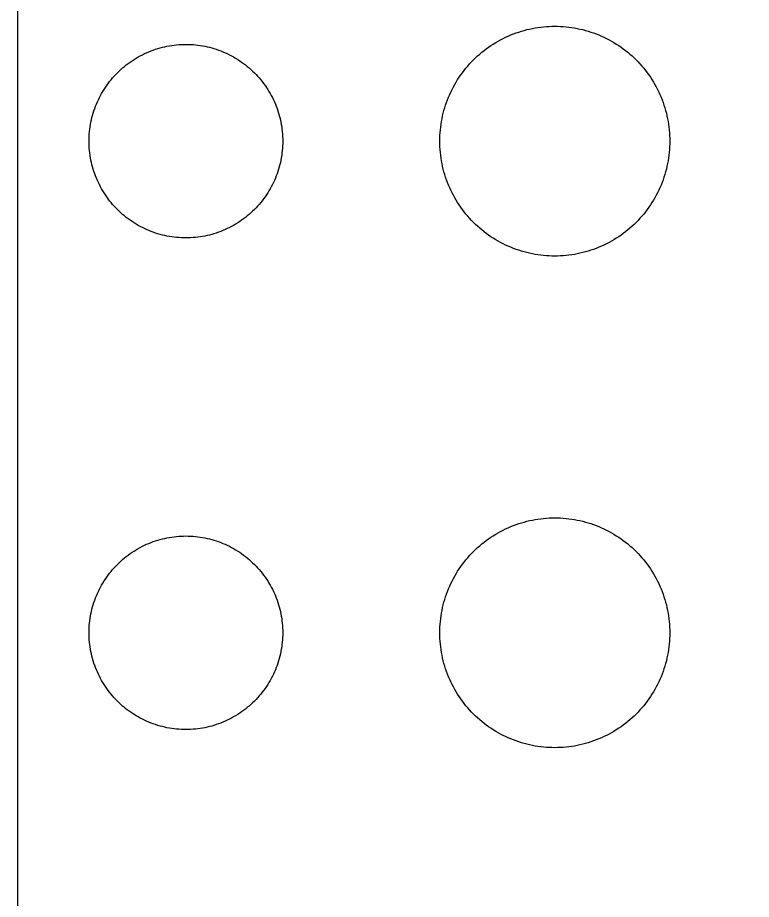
# Model space of a CAD drawing. Extents: x 9 to 70, y 0 to 129.
# Drawn here: x 8.95 to 39.26, y 30.78 to 67.22 of the extents above; entities that cross this region are included whole.
import ezdxf

# ---------------------------------------------------------------- set-up
doc = ezdxf.new("R2010")
doc.units = 0

msp = doc.modelspace()

# ---------------------------------------------------------------- linework, layer by layer
at = {"color": 5, "true_color": 0x0000ff}
msp.add_polyline3d([(69.56653, 0.3175, 0), (69.56653, 128.81762, 0), (8.94638, 128.81762, 0), (8.94638, 0.3175, 0), (69.56653, 0.3175, 0)], close=True, dxfattribs=at)
at = {"color": 34, "true_color": 0x008000}
for points in [[(8.946388, 0.3175, 0), (69.566536, 0.3175, 0), (69.566536, 128.817624, 0), (8.946388, 128.817624, 0), (8.946388, 0.3175, 0)], [(26.386536, 62.117478, 0), (26.38806, 62.234064, 0), (26.392378, 62.35065, 0), (26.39949, 62.466982, 0), (26.409396, 62.58306, 0), (26.42235, 62.698884, 0), (26.437844, 62.814454, 0), (26.456386, 62.929516, 0), (26.477722, 63.04407, 0), (26.501852, 63.158116, 0), (26.528776, 63.271654, 0), (26.558494, 63.38443, 0), (26.591006, 63.496444, 0), (26.626312, 63.607442, 0), (26.664158, 63.717678, 0), (26.704798, 63.826898, 0), (26.748232, 63.935356, 0), (26.793952, 64.04229, 0), (26.842466, 64.148462, 0), (26.893774, 64.25311, 0), (26.947368, 64.356742, 0), (27.003756, 64.45885, 0), (27.06243, 64.559434, 0), (27.12339, 64.658748, 0), (27.187144, 64.756538, 0), (27.25293, 64.85255, 0), (27.321256, 64.947038, 0), (27.391868, 65.039748, 0), (27.464766, 65.130934, 0), (27.539696, 65.220088, 0), (27.616912, 65.307464, 0), (27.696414, 65.392808, 0), (27.777694, 65.476374, 0), (27.86126, 65.557654, 0), (27.946604, 65.637156, 0), (28.03398, 65.714372, 0), (28.123134, 65.789302, 0), (28.21432, 65.8622, 0), (28.30703, 65.932812, 0), (28.401518, 66.001138, 0), (28.49753, 66.066924, 0), (28.59532, 66.130678, 0), (28.694634, 66.191638, 0), (28.795218, 66.250312, 0), (28.897326, 66.3067, 0), (29.000958, 66.360294, 0), (29.105606, 66.411602, 0), (29.211778, 66.460116, 0), (29.318712, 66.505836, 0), (29.42717, 66.54927, 0), (29.53639, 66.58991, 0), (29.646626, 66.627756, 0), (29.757624, 66.663062, 0), (29.869638, 66.695574, 0), (29.982414, 66.725292, 0), (30.095952, 66.752216, 0), (30.209998, 66.776346, 0), (30.324552, 66.797682, 0), (30.439614, 66.816224, 0), (30.555184, 66.831718, 0), (30.671008, 66.844672, 0), (30.787086, 66.854578, 0), (30.903418, 66.86169, 0), (31.020004, 66.866008, 0), (31.13659, 66.867532, 0), (31.253176, 66.866008, 0), (31.369762, 66.86169, 0), (31.486094, 66.854578, 0), (31.602172, 66.844672, 0), (31.717996, 66.831718, 0), (31.833566, 66.816224, 0), (31.948628, 66.797682, 0), (32.063182, 66.776346, 0), (32.177228, 66.752216, 0), (32.290766, 66.725292, 0), (32.403542, 66.695574, 0), (32.515556, 66.663062, 0), (32.626554, 66.627756, 0), (32.73679, 66.58991, 0), (32.84601, 66.54927, 0), (32.954468, 66.505836, 0), (33.061402, 66.460116, 0), (33.167574, 66.411602, 0), (33.272222, 66.360294, 0), (33.375854, 66.3067, 0), (33.477962, 66.250312, 0), (33.578546, 66.191638, 0), (33.67786, 66.130678, 0), (33.77565, 66.066924, 0), (33.871662, 66.001138, 0), (33.96615, 65.932812, 0), (34.05886, 65.8622, 0), (34.150046, 65.789302, 0), (34.2392, 65.714372, 0), (34.326576, 65.637156, 0), (34.41192, 65.557654, 0), (34.495486, 65.476374, 0), (34.576766, 65.392808, 0), (34.656268, 65.307464, 0), (34.733484, 65.220088, 0), (34.808414, 65.130934, 0), (34.881312, 65.039748, 0), (34.951924, 64.947038, 0), (35.02025, 64.85255, 0), (35.086036, 64.756538, 0), (35.14979, 64.658748, 0), (35.21075, 64.559434, 0), (35.269424, 64.45885, 0), (35.325812, 64.356742, 0), (35.379406, 64.25311, 0), (35.430714, 64.148462, 0), (35.479228, 64.04229, 0), (35.524948, 63.935356, 0), (35.568382, 63.826898, 0), (35.609022, 63.717678, 0), (35.646868, 63.607442, 0), (35.682174, 63.496444, 0), (35.714686, 63.38443, 0), (35.744404, 63.271654, 0), (35.771328, 63.158116, 0), (35.795458, 63.04407, 0), (35.816794, 62.929516, 0), (35.835336, 62.814454, 0), (35.85083, 62.698884, 0), (35.863784, 62.58306, 0), (35.87369, 62.466982, 0), (35.880802, 62.35065, 0), (35.88512, 62.234064, 0), (35.886644, 62.117478, 0), (35.88512, 62.000892, 0), (35.880802, 61.884306, 0), (35.87369, 61.767974, 0), (35.863784, 61.651896, 0), (35.85083, 61.536072, 0), (35.835336, 61.420502, 0), (35.816794, 61.30544, 0), (35.795458, 61.190886, 0), (35.771328, 61.07684, 0), (35.744404, 60.963302, 0), (35.714686, 60.850526, 0), (35.682174, 60.738512, 0), (35.646868, 60.627514, 0), (35.609022, 60.517278, 0), (35.568382, 60.408058, 0), (35.524948, 60.2996, 0), (35.479228, 60.192666, 0), (35.430714, 60.086494, 0), (35.379406, 59.981846, 0), (35.325812, 59.878214, 0), (35.269424, 59.776106, 0), (35.21075, 59.675522, 0), (35.14979, 59.576208, 0), (35.086036, 59.478418, 0), (35.02025, 59.382406, 0), (34.951924, 59.287918, 0), (34.881312, 59.195208, 0), (34.808414, 59.104022, 0), (34.733484, 59.014868, 0), (34.656268, 58.927492, 0), (34.576766, 58.842148, 0), (34.495486, 58.758582, 0), (34.41192, 58.677302, 0), (34.326576, 58.5978, 0), (34.2392, 58.520584, 0), (34.150046, 58.445654, 0), (34.05886, 58.372756, 0), (33.96615, 58.302144, 0), (33.871662, 58.233818, 0), (33.77565, 58.168032, 0), (33.67786, 58.104278, 0), (33.578546, 58.043318, 0), (33.477962, 57.984644, 0), (33.375854, 57.928256, 0), (33.272222, 57.874662, 0), (33.167574, 57.823354, 0), (33.061402, 57.77484, 0), (32.954468, 57.72912, 0), (32.84601, 57.685686, 0), (32.73679, 57.645046, 0), (32.626554, 57.6072, 0), (32.515556, 57.571894, 0), (32.403542, 57.539382, 0), (32.290766, 57.509664, 0), (32.177228, 57.48274, 0), (32.063182, 57.45861, 0), (31.948628, 57.437274, 0), (31.833566, 57.418732, 0), (31.717996, 57.403238, 0), (31.602172, 57.390284, 0), (31.486094, 57.380378, 0), (31.369762, 57.373266, 0), (31.253176, 57.368948, 0), (31.13659, 57.367424, 0), (31.020004, 57.368948, 0), (30.903418, 57.373266, 0), (30.787086, 57.380378, 0), (30.671008, 57.390284, 0), (30.555184, 57.403238, 0), (30.439614, 57.418732, 0), (30.324552, 57.437274, 0), (30.209998, 57.45861, 0), (30.095952, 57.48274, 0), (29.982414, 57.509664, 0), (29.869638, 57.539382, 0), (29.757624, 57.571894, 0), (29.646626, 57.6072, 0), (29.53639, 57.645046, 0), (29.42717, 57.685686, 0), (29.318712, 57.72912, 0), (29.211778, 57.77484, 0), (29.105606, 57.823354, 0), (29.000958, 57.874662, 0), (28.897326, 57.928256, 0), (28.795218, 57.984644, 0), (28.694634, 58.043318, 0), (28.59532, 58.104278, 0), (28.49753, 58.168032, 0), (28.401518, 58.233818, 0), (28.30703, 58.302144, 0), (28.21432, 58.372756, 0), (28.123134, 58.445654, 0), (28.03398, 58.520584, 0), (27.946604, 58.5978, 0), (27.86126, 58.677302, 0), (27.777694, 58.758582, 0), (27.696414, 58.842148, 0), (27.616912, 58.927492, 0), (27.539696, 59.014868, 0), (27.464766, 59.104022, 0), (27.391868, 59.195208, 0), (27.321256, 59.287918, 0), (27.25293, 59.382406, 0), (27.187144, 59.478418, 0), (27.12339, 59.576208, 0), (27.06243, 59.675522, 0), (27.003756, 59.776106, 0), (26.947368, 59.878214, 0), (26.893774, 59.981846, 0), (26.842466, 60.086494, 0), (26.793952, 60.192666, 0), (26.748232, 60.2996, 0), (26.704798, 60.408058, 0), (26.664158, 60.517278, 0), (26.626312, 60.627514, 0), (26.591006, 60.738512, 0), (26.558494, 60.850526, 0), (26.528776, 60.963302, 0), (26.501852, 61.07684, 0), (26.477722, 61.190886, 0), (26.456386, 61.30544, 0), (26.437844, 61.420502, 0), (26.42235, 61.536072, 0), (26.409396, 61.651896, 0), (26.39949, 61.767974, 0), (26.392378, 61.884306, 0), (26.38806, 62.000892, 0), (26.386536, 62.117478, 0)], [(11.896598, 62.117478, 0), (11.897868, 62.215522, 0), (11.901424, 62.31382, 0), (11.90752, 62.41161, 0), (11.915902, 62.509654, 0), (11.92657, 62.60719, 0), (11.939778, 62.704472, 0), (11.955526, 62.801246, 0), (11.97356, 62.897766, 0), (11.99388, 62.993778, 0), (12.016486, 63.089282, 0), (12.041378, 63.184278, 0), (12.06881, 63.278512, 0), (12.098528, 63.372238, 0), (12.130532, 63.464948, 0), (12.164568, 63.55715, 0), (12.201144, 63.648082, 0), (12.239752, 63.738506, 0), (12.280646, 63.82766, 0), (12.323826, 63.915798, 0), (12.369038, 64.003174, 0), (12.416282, 64.089026, 0), (12.465558, 64.173862, 0), (12.51712, 64.257428, 0), (12.570714, 64.339724, 0), (12.62634, 64.42075, 0), (12.683744, 64.500252, 0), (12.74318, 64.578484, 0), (12.804648, 64.654938, 0), (12.86764, 64.730122, 0), (12.932918, 64.803782, 0), (12.99972, 64.875664, 0), (13.068046, 64.946022, 0), (13.138404, 65.014348, 0), (13.210286, 65.08115, 0), (13.283946, 65.146428, 0), (13.35913, 65.20942, 0), (13.435584, 65.270888, 0), (13.513816, 65.330324, 0), (13.593318, 65.387728, 0), (13.674344, 65.443354, 0), (13.75664, 65.496948, 0), (13.840206, 65.54851, 0), (13.925042, 65.597786, 0), (14.010894, 65.64503, 0), (14.09827, 65.690242, 0), (14.186408, 65.733422, 0), (14.275562, 65.774316, 0), (14.365986, 65.812924, 0), (14.456918, 65.8495, 0), (14.54912, 65.883536, 0), (14.64183, 65.91554, 0), (14.735556, 65.945258, 0), (14.82979, 65.97269, 0), (14.924786, 65.997582, 0), (15.02029, 66.020188, 0), (15.116302, 66.040508, 0), (15.212822, 66.058542, 0), (15.309596, 66.07429, 0), (15.406878, 66.087498, 0), (15.504414, 66.098166, 0), (15.602458, 66.106548, 0), (15.700248, 66.112644, 0), (15.798546, 66.1162, 0), (15.89659, 66.11747, 0), (15.994634, 66.1162, 0), (16.092932, 66.112644, 0), (16.190722, 66.106548, 0), (16.288766, 66.098166, 0), (16.386302, 66.087498, 0), (16.483584, 66.07429, 0), (16.580358, 66.058542, 0), (16.676878, 66.040508, 0), (16.77289, 66.020188, 0), (16.868394, 65.997582, 0), (16.96339, 65.97269, 0), (17.057624, 65.945258, 0), (17.15135, 65.91554, 0), (17.24406, 65.883536, 0), (17.336262, 65.8495, 0), (17.427194, 65.812924, 0), (17.517618, 65.774316, 0), (17.606772, 65.733422, 0), (17.69491, 65.690242, 0), (17.782286, 65.64503, 0), (17.868138, 65.597786, 0), (17.952974, 65.54851, 0), (18.03654, 65.496948, 0), (18.118836, 65.443354, 0), (18.199862, 65.387728, 0), (18.279364, 65.330324, 0), (18.357596, 65.270888, 0), (18.43405, 65.20942, 0), (18.509234, 65.146428, 0), (18.582894, 65.08115, 0), (18.654776, 65.014348, 0), (18.725134, 64.946022, 0), (18.79346, 64.875664, 0), (18.860262, 64.803782, 0), (18.92554, 64.730122, 0), (18.988532, 64.654938, 0), (19.05, 64.578484, 0), (19.109436, 64.500252, 0), (19.16684, 64.42075, 0), (19.222466, 64.339724, 0), (19.27606, 64.257428, 0), (19.327622, 64.173862, 0), (19.376898, 64.089026, 0), (19.424142, 64.003174, 0), (19.469354, 63.915798, 0), (19.512534, 63.82766, 0), (19.553428, 63.738506, 0), (19.592036, 63.648082, 0), (19.628612, 63.55715, 0), (19.662648, 63.464948, 0), (19.694652, 63.372238, 0), (19.72437, 63.278512, 0), (19.751802, 63.184278, 0), (19.776694, 63.089282, 0), (19.7993, 62.993778, 0), (19.81962, 62.897766, 0), (19.837654, 62.801246, 0), (19.853402, 62.704472, 0), (19.86661, 62.60719, 0), (19.877278, 62.509654, 0), (19.88566, 62.41161, 0), (19.891756, 62.31382, 0), (19.895312, 62.215522, 0), (19.896582, 62.117478, 0), (19.895312, 62.019434, 0), (19.891756, 61.921136, 0), (19.88566, 61.823346, 0), (19.877278, 61.725302, 0), (19.86661, 61.627766, 0), (19.853402, 61.530484, 0), (19.837654, 61.43371, 0), (19.81962, 61.33719, 0), (19.7993, 61.241178, 0), (19.776694, 61.145674, 0), (19.751802, 61.050678, 0), (19.72437, 60.956444, 0), (19.694652, 60.862718, 0), (19.662648, 60.770008, 0), (19.628612, 60.677806, 0), (19.592036, 60.586874, 0), (19.553428, 60.49645, 0), (19.512534, 60.407296, 0), (19.469354, 60.319158, 0), (19.424142, 60.231782, 0), (19.376898, 60.14593, 0), (19.327622, 60.061094, 0), (19.27606, 59.977528, 0), (19.222466, 59.895232, 0), (19.16684, 59.814206, 0), (19.109436, 59.734704, 0), (19.05, 59.656472, 0), (18.988532, 59.580018, 0), (18.92554, 59.504834, 0), (18.860262, 59.431174, 0), (18.79346, 59.359292, 0), (18.725134, 59.288934, 0), (18.654776, 59.220608, 0), (18.582894, 59.153806, 0), (18.509234, 59.088528, 0), (18.43405, 59.025536, 0), (18.357596, 58.964068, 0), (18.279364, 58.904632, 0), (18.199862, 58.847228, 0), (18.118836, 58.791602, 0), (18.03654, 58.738008, 0), (17.952974, 58.686446, 0), (17.868138, 58.63717, 0), (17.782286, 58.589926, 0), (17.69491, 58.544714, 0), (17.606772, 58.501534, 0), (17.517618, 58.46064, 0), (17.427194, 58.422032, 0), (17.336262, 58.385456, 0), (17.24406, 58.35142, 0), (17.15135, 58.319416, 0), (17.057624, 58.289698, 0), (16.96339, 58.262266, 0), (16.868394, 58.237374, 0), (16.77289, 58.214768, 0), (16.676878, 58.194448, 0), (16.580358, 58.176414, 0), (16.483584, 58.160666, 0), (16.386302, 58.147458, 0), (16.288766, 58.13679, 0), (16.190722, 58.128408, 0), (16.092932, 58.122312, 0), (15.994634, 58.118756, 0), (15.89659, 58.117486, 0), (15.798546, 58.118756, 0), (15.700248, 58.122312, 0), (15.602458, 58.128408, 0), (15.504414, 58.13679, 0), (15.406878, 58.147458, 0), (15.309596, 58.160666, 0), (15.212822, 58.176414, 0), (15.116302, 58.194448, 0), (15.02029, 58.214768, 0), (14.924786, 58.237374, 0), (14.82979, 58.262266, 0), (14.735556, 58.289698, 0), (14.64183, 58.319416, 0), (14.54912, 58.35142, 0), (14.456918, 58.385456, 0), (14.365986, 58.422032, 0), (14.275562, 58.46064, 0), (14.186408, 58.501534, 0), (14.09827, 58.544714, 0), (14.010894, 58.589926, 0), (13.925042, 58.63717, 0), (13.840206, 58.686446, 0), (13.75664, 58.738008, 0), (13.674344, 58.791602, 0), (13.593318, 58.847228, 0), (13.513816, 58.904632, 0), (13.435584, 58.964068, 0), (13.35913, 59.025536, 0), (13.283946, 59.088528, 0), (13.210286, 59.153806, 0), (13.138404, 59.220608, 0), (13.068046, 59.288934, 0), (12.99972, 59.359292, 0), (12.932918, 59.431174, 0), (12.86764, 59.504834, 0), (12.804648, 59.580018, 0), (12.74318, 59.656472, 0), (12.683744, 59.734704, 0), (12.62634, 59.814206, 0), (12.570714, 59.895232, 0), (12.51712, 59.977528, 0), (12.465558, 60.061094, 0), (12.416282, 60.14593, 0), (12.369038, 60.231782, 0), (12.323826, 60.319158, 0), (12.280646, 60.407296, 0), (12.239752, 60.49645, 0), (12.201144, 60.586874, 0), (12.164568, 60.677806, 0), (12.130532, 60.770008, 0), (12.098528, 60.862718, 0), (12.06881, 60.956444, 0), (12.041378, 61.050678, 0), (12.016486, 61.145674, 0), (11.99388, 61.241178, 0), (11.97356, 61.33719, 0), (11.955526, 61.43371, 0), (11.939778, 61.530484, 0), (11.92657, 61.627766, 0), (11.915902, 61.725302, 0), (11.90752, 61.823346, 0), (11.901424, 61.921136, 0), (11.897868, 62.019434, 0), (11.896598, 62.117478, 0)], [(26.386536, 41.797478, 0), (26.38806, 41.914064, 0), (26.392378, 42.03065, 0), (26.39949, 42.146982, 0), (26.409396, 42.26306, 0), (26.42235, 42.378884, 0), (26.437844, 42.494454, 0), (26.456386, 42.609516, 0), (26.477722, 42.72407, 0), (26.501852, 42.838116, 0), (26.528776, 42.951654, 0), (26.558494, 43.06443, 0), (26.591006, 43.176444, 0), (26.626312, 43.287442, 0), (26.664158, 43.397678, 0), (26.704798, 43.506898, 0), (26.748232, 43.615356, 0), (26.793952, 43.72229, 0), (26.842466, 43.828462, 0), (26.893774, 43.93311, 0), (26.947368, 44.036742, 0), (27.003756, 44.13885, 0), (27.06243, 44.239434, 0), (27.12339, 44.338748, 0), (27.187144, 44.436538, 0), (27.25293, 44.53255, 0), (27.321256, 44.627038, 0), (27.391868, 44.719748, 0), (27.464766, 44.810934, 0), (27.539696, 44.900088, 0), (27.616912, 44.987464, 0), (27.696414, 45.072808, 0), (27.777694, 45.156374, 0), (27.86126, 45.237654, 0), (27.946604, 45.317156, 0), (28.03398, 45.394372, 0), (28.123134, 45.469302, 0), (28.21432, 45.5422, 0), (28.30703, 45.612812, 0), (28.401518, 45.681138, 0), (28.49753, 45.746924, 0), (28.59532, 45.810678, 0), (28.694634, 45.871638, 0), (28.795218, 45.930312, 0), (28.897326, 45.9867, 0), (29.000958, 46.040294, 0), (29.105606, 46.091602, 0), (29.211778, 46.140116, 0), (29.318712, 46.185836, 0), (29.42717, 46.22927, 0), (29.53639, 46.26991, 0), (29.646626, 46.307756, 0), (29.757624, 46.343062, 0), (29.869638, 46.375574, 0), (29.982414, 46.405292, 0), (30.095952, 46.432216, 0), (30.209998, 46.456346, 0), (30.324552, 46.477682, 0), (30.439614, 46.496224, 0), (30.555184, 46.511718, 0), (30.671008, 46.524672, 0), (30.787086, 46.534578, 0), (30.903418, 46.54169, 0), (31.020004, 46.546008, 0), (31.13659, 46.547532, 0), (31.253176, 46.546008, 0), (31.369762, 46.54169, 0), (31.486094, 46.534578, 0), (31.602172, 46.524672, 0), (31.717996, 46.511718, 0), (31.833566, 46.496224, 0), (31.948628, 46.477682, 0), (32.063182, 46.456346, 0), (32.177228, 46.432216, 0), (32.290766, 46.405292, 0), (32.403542, 46.375574, 0), (32.515556, 46.343062, 0), (32.626554, 46.307756, 0), (32.73679, 46.26991, 0), (32.84601, 46.22927, 0), (32.954468, 46.185836, 0), (33.061402, 46.140116, 0), (33.167574, 46.091602, 0), (33.272222, 46.040294, 0), (33.375854, 45.9867, 0), (33.477962, 45.930312, 0), (33.578546, 45.871638, 0), (33.67786, 45.810678, 0), (33.77565, 45.746924, 0), (33.871662, 45.681138, 0), (33.96615, 45.612812, 0), (34.05886, 45.5422, 0), (34.150046, 45.469302, 0), (34.2392, 45.394372, 0), (34.326576, 45.317156, 0), (34.41192, 45.237654, 0), (34.495486, 45.156374, 0), (34.576766, 45.072808, 0), (34.656268, 44.987464, 0), (34.733484, 44.900088, 0), (34.808414, 44.810934, 0), (34.881312, 44.719748, 0), (34.951924, 44.627038, 0), (35.02025, 44.53255, 0), (35.086036, 44.436538, 0), (35.14979, 44.338748, 0), (35.21075, 44.239434, 0), (35.269424, 44.13885, 0), (35.325812, 44.036742, 0), (35.379406, 43.93311, 0), (35.430714, 43.828462, 0), (35.479228, 43.72229, 0), (35.524948, 43.615356, 0), (35.568382, 43.506898, 0), (35.609022, 43.397678, 0), (35.646868, 43.287442, 0), (35.682174, 43.176444, 0), (35.714686, 43.06443, 0), (35.744404, 42.951654, 0), (35.771328, 42.838116, 0), (35.795458, 42.72407, 0), (35.816794, 42.609516, 0), (35.835336, 42.494454, 0), (35.85083, 42.378884, 0), (35.863784, 42.26306, 0), (35.87369, 42.146982, 0), (35.880802, 42.03065, 0), (35.88512, 41.914064, 0), (35.886644, 41.797478, 0), (35.88512, 41.680892, 0), (35.880802, 41.564306, 0), (35.87369, 41.447974, 0), (35.863784, 41.331896, 0), (35.85083, 41.216072, 0), (35.835336, 41.100502, 0), (35.816794, 40.98544, 0), (35.795458, 40.870886, 0), (35.771328, 40.75684, 0), (35.744404, 40.643302, 0), (35.714686, 40.530526, 0), (35.682174, 40.418512, 0), (35.646868, 40.307514, 0), (35.609022, 40.197278, 0), (35.568382, 40.088058, 0), (35.524948, 39.9796, 0), (35.479228, 39.872666, 0), (35.430714, 39.766494, 0), (35.379406, 39.661846, 0), (35.325812, 39.558214, 0), (35.269424, 39.456106, 0), (35.21075, 39.355522, 0), (35.14979, 39.256208, 0), (35.086036, 39.158418, 0), (35.02025, 39.062406, 0), (34.951924, 38.967918, 0), (34.881312, 38.875208, 0), (34.808414, 38.784022, 0), (34.733484, 38.694868, 0), (34.656268, 38.607492, 0), (34.576766, 38.522148, 0), (34.495486, 38.438582, 0), (34.41192, 38.357302, 0), (34.326576, 38.2778, 0), (34.2392, 38.200584, 0), (34.150046, 38.125654, 0), (34.05886, 38.052756, 0), (33.96615, 37.982144, 0), (33.871662, 37.913818, 0), (33.77565, 37.848032, 0), (33.67786, 37.784278, 0), (33.578546, 37.723318, 0), (33.477962, 37.664644, 0), (33.375854, 37.608256, 0), (33.272222, 37.554662, 0), (33.167574, 37.503354, 0), (33.061402, 37.45484, 0), (32.954468, 37.40912, 0), (32.84601, 37.365686, 0), (32.73679, 37.325046, 0), (32.626554, 37.2872, 0), (32.515556, 37.251894, 0), (32.403542, 37.219382, 0), (32.290766, 37.189664, 0), (32.177228, 37.16274, 0), (32.063182, 37.13861, 0), (31.948628, 37.117274, 0), (31.833566, 37.098732, 0), (31.717996, 37.083238, 0), (31.602172, 37.070284, 0), (31.486094, 37.060378, 0), (31.369762, 37.053266, 0), (31.253176, 37.048948, 0), (31.13659, 37.047424, 0), (31.020004, 37.048948, 0), (30.903418, 37.053266, 0), (30.787086, 37.060378, 0), (30.671008, 37.070284, 0), (30.555184, 37.083238, 0), (30.439614, 37.098732, 0), (30.324552, 37.117274, 0), (30.209998, 37.13861, 0), (30.095952, 37.16274, 0), (29.982414, 37.189664, 0), (29.869638, 37.219382, 0), (29.757624, 37.251894, 0), (29.646626, 37.2872, 0), (29.53639, 37.325046, 0), (29.42717, 37.365686, 0), (29.318712, 37.40912, 0), (29.211778, 37.45484, 0), (29.105606, 37.503354, 0), (29.000958, 37.554662, 0), (28.897326, 37.608256, 0), (28.795218, 37.664644, 0), (28.694634, 37.723318, 0), (28.59532, 37.784278, 0), (28.49753, 37.848032, 0), (28.401518, 37.913818, 0), (28.30703, 37.982144, 0), (28.21432, 38.052756, 0), (28.123134, 38.125654, 0), (28.03398, 38.200584, 0), (27.946604, 38.2778, 0), (27.86126, 38.357302, 0), (27.777694, 38.438582, 0), (27.696414, 38.522148, 0), (27.616912, 38.607492, 0), (27.539696, 38.694868, 0), (27.464766, 38.784022, 0), (27.391868, 38.875208, 0), (27.321256, 38.967918, 0), (27.25293, 39.062406, 0), (27.187144, 39.158418, 0), (27.12339, 39.256208, 0), (27.06243, 39.355522, 0), (27.003756, 39.456106, 0), (26.947368, 39.558214, 0), (26.893774, 39.661846, 0), (26.842466, 39.766494, 0), (26.793952, 39.872666, 0), (26.748232, 39.9796, 0), (26.704798, 40.088058, 0), (26.664158, 40.197278, 0), (26.626312, 40.307514, 0), (26.591006, 40.418512, 0), (26.558494, 40.530526, 0), (26.528776, 40.643302, 0), (26.501852, 40.75684, 0), (26.477722, 40.870886, 0), (26.456386, 40.98544, 0), (26.437844, 41.100502, 0), (26.42235, 41.216072, 0), (26.409396, 41.331896, 0), (26.39949, 41.447974, 0), (26.392378, 41.564306, 0), (26.38806, 41.680892, 0), (26.386536, 41.797478, 0)], [(11.896598, 41.797478, 0), (11.897868, 41.895522, 0), (11.901424, 41.99382, 0), (11.90752, 42.09161, 0), (11.915902, 42.189654, 0), (11.92657, 42.28719, 0), (11.939778, 42.384472, 0), (11.955526, 42.481246, 0), (11.97356, 42.577766, 0), (11.99388, 42.673778, 0), (12.016486, 42.769282, 0), (12.041378, 42.864278, 0), (12.06881, 42.958512, 0), (12.098528, 43.052238, 0), (12.130532, 43.144948, 0), (12.164568, 43.23715, 0), (12.201144, 43.328082, 0), (12.239752, 43.418506, 0), (12.280646, 43.50766, 0), (12.323826, 43.595798, 0), (12.369038, 43.683174, 0), (12.416282, 43.769026, 0), (12.465558, 43.853862, 0), (12.51712, 43.937428, 0), (12.570714, 44.019724, 0), (12.62634, 44.10075, 0), (12.683744, 44.180252, 0), (12.74318, 44.258484, 0), (12.804648, 44.334938, 0), (12.86764, 44.410122, 0), (12.932918, 44.483782, 0), (12.99972, 44.555664, 0), (13.068046, 44.626022, 0), (13.138404, 44.694348, 0), (13.210286, 44.76115, 0), (13.283946, 44.826428, 0), (13.35913, 44.88942, 0), (13.435584, 44.950888, 0), (13.513816, 45.010324, 0), (13.593318, 45.067728, 0), (13.674344, 45.123354, 0), (13.75664, 45.176948, 0), (13.840206, 45.22851, 0), (13.925042, 45.277786, 0), (14.010894, 45.32503, 0), (14.09827, 45.370242, 0), (14.186408, 45.413422, 0), (14.275562, 45.454316, 0), (14.365986, 45.492924, 0), (14.456918, 45.5295, 0), (14.54912, 45.563536, 0), (14.64183, 45.59554, 0), (14.735556, 45.625258, 0), (14.82979, 45.65269, 0), (14.924786, 45.677582, 0), (15.02029, 45.700188, 0), (15.116302, 45.720508, 0), (15.212822, 45.738542, 0), (15.309596, 45.75429, 0), (15.406878, 45.767498, 0), (15.504414, 45.778166, 0), (15.602458, 45.786548, 0), (15.700248, 45.792644, 0), (15.798546, 45.7962, 0), (15.89659, 45.79747, 0), (15.994634, 45.7962, 0), (16.092932, 45.792644, 0), (16.190722, 45.786548, 0), (16.288766, 45.778166, 0), (16.386302, 45.767498, 0), (16.483584, 45.75429, 0), (16.580358, 45.738542, 0), (16.676878, 45.720508, 0), (16.77289, 45.700188, 0), (16.868394, 45.677582, 0), (16.96339, 45.65269, 0), (17.057624, 45.625258, 0), (17.15135, 45.59554, 0), (17.24406, 45.563536, 0), (17.336262, 45.5295, 0), (17.427194, 45.492924, 0), (17.517618, 45.454316, 0), (17.606772, 45.413422, 0), (17.69491, 45.370242, 0), (17.782286, 45.32503, 0), (17.868138, 45.277786, 0), (17.952974, 45.22851, 0), (18.03654, 45.176948, 0), (18.118836, 45.123354, 0), (18.199862, 45.067728, 0), (18.279364, 45.010324, 0), (18.357596, 44.950888, 0), (18.43405, 44.88942, 0), (18.509234, 44.826428, 0), (18.582894, 44.76115, 0), (18.654776, 44.694348, 0), (18.725134, 44.626022, 0), (18.79346, 44.555664, 0), (18.860262, 44.483782, 0), (18.92554, 44.410122, 0), (18.988532, 44.334938, 0), (19.05, 44.258484, 0), (19.109436, 44.180252, 0), (19.16684, 44.10075, 0), (19.222466, 44.019724, 0), (19.27606, 43.937428, 0), (19.327622, 43.853862, 0), (19.376898, 43.769026, 0), (19.424142, 43.683174, 0), (19.469354, 43.595798, 0), (19.512534, 43.50766, 0), (19.553428, 43.418506, 0), (19.592036, 43.328082, 0), (19.628612, 43.23715, 0), (19.662648, 43.144948, 0), (19.694652, 43.052238, 0), (19.72437, 42.958512, 0), (19.751802, 42.864278, 0), (19.776694, 42.769282, 0), (19.7993, 42.673778, 0), (19.81962, 42.577766, 0), (19.837654, 42.481246, 0), (19.853402, 42.384472, 0), (19.86661, 42.28719, 0), (19.877278, 42.189654, 0), (19.88566, 42.09161, 0), (19.891756, 41.99382, 0), (19.895312, 41.895522, 0), (19.896582, 41.797478, 0), (19.895312, 41.699434, 0), (19.891756, 41.601136, 0), (19.88566, 41.503346, 0), (19.877278, 41.405302, 0), (19.86661, 41.307766, 0), (19.853402, 41.210484, 0), (19.837654, 41.11371, 0), (19.81962, 41.01719, 0), (19.7993, 40.921178, 0), (19.776694, 40.825674, 0), (19.751802, 40.730678, 0), (19.72437, 40.636444, 0), (19.694652, 40.542718, 0), (19.662648, 40.450008, 0), (19.628612, 40.357806, 0), (19.592036, 40.266874, 0), (19.553428, 40.17645, 0), (19.512534, 40.087296, 0), (19.469354, 39.999158, 0), (19.424142, 39.911782, 0), (19.376898, 39.82593, 0), (19.327622, 39.741094, 0), (19.27606, 39.657528, 0), (19.222466, 39.575232, 0), (19.16684, 39.494206, 0), (19.109436, 39.414704, 0), (19.05, 39.336472, 0), (18.988532, 39.260018, 0), (18.92554, 39.184834, 0), (18.860262, 39.111174, 0), (18.79346, 39.039292, 0), (18.725134, 38.968934, 0), (18.654776, 38.900608, 0), (18.582894, 38.833806, 0), (18.509234, 38.768528, 0), (18.43405, 38.705536, 0), (18.357596, 38.644068, 0), (18.279364, 38.584632, 0), (18.199862, 38.527228, 0), (18.118836, 38.471602, 0), (18.03654, 38.418008, 0), (17.952974, 38.366446, 0), (17.868138, 38.31717, 0), (17.782286, 38.269926, 0), (17.69491, 38.224714, 0), (17.606772, 38.181534, 0), (17.517618, 38.14064, 0), (17.427194, 38.102032, 0), (17.336262, 38.065456, 0), (17.24406, 38.03142, 0), (17.15135, 37.999416, 0), (17.057624, 37.969698, 0), (16.96339, 37.942266, 0), (16.868394, 37.917374, 0), (16.77289, 37.894768, 0), (16.676878, 37.874448, 0), (16.580358, 37.856414, 0), (16.483584, 37.840666, 0), (16.386302, 37.827458, 0), (16.288766, 37.81679, 0), (16.190722, 37.808408, 0), (16.092932, 37.802312, 0), (15.994634, 37.798756, 0), (15.89659, 37.797486, 0), (15.798546, 37.798756, 0), (15.700248, 37.802312, 0), (15.602458, 37.808408, 0), (15.504414, 37.81679, 0), (15.406878, 37.827458, 0), (15.309596, 37.840666, 0), (15.212822, 37.856414, 0), (15.116302, 37.874448, 0), (15.02029, 37.894768, 0), (14.924786, 37.917374, 0), (14.82979, 37.942266, 0), (14.735556, 37.969698, 0), (14.64183, 37.999416, 0), (14.54912, 38.03142, 0), (14.456918, 38.065456, 0), (14.365986, 38.102032, 0), (14.275562, 38.14064, 0), (14.186408, 38.181534, 0), (14.09827, 38.224714, 0), (14.010894, 38.269926, 0), (13.925042, 38.31717, 0), (13.840206, 38.366446, 0), (13.75664, 38.418008, 0), (13.674344, 38.471602, 0), (13.593318, 38.527228, 0), (13.513816, 38.584632, 0), (13.435584, 38.644068, 0), (13.35913, 38.705536, 0), (13.283946, 38.768528, 0), (13.210286, 38.833806, 0), (13.138404, 38.900608, 0), (13.068046, 38.968934, 0), (12.99972, 39.039292, 0), (12.932918, 39.111174, 0), (12.86764, 39.184834, 0), (12.804648, 39.260018, 0), (12.74318, 39.336472, 0), (12.683744, 39.414704, 0), (12.62634, 39.494206, 0), (12.570714, 39.575232, 0), (12.51712, 39.657528, 0), (12.465558, 39.741094, 0), (12.416282, 39.82593, 0), (12.369038, 39.911782, 0), (12.323826, 39.999158, 0), (12.280646, 40.087296, 0), (12.239752, 40.17645, 0), (12.201144, 40.266874, 0), (12.164568, 40.357806, 0), (12.130532, 40.450008, 0), (12.098528, 40.542718, 0), (12.06881, 40.636444, 0), (12.041378, 40.730678, 0), (12.016486, 40.825674, 0), (11.99388, 40.921178, 0), (11.97356, 41.01719, 0), (11.955526, 41.11371, 0), (11.939778, 41.210484, 0), (11.92657, 41.307766, 0), (11.915902, 41.405302, 0), (11.90752, 41.503346, 0), (11.901424, 41.601136, 0), (11.897868, 41.699434, 0), (11.896598, 41.797478, 0)]]:
    msp.add_polyline3d(points, close=True, dxfattribs=at)

doc.saveas('drawing.dxf')
